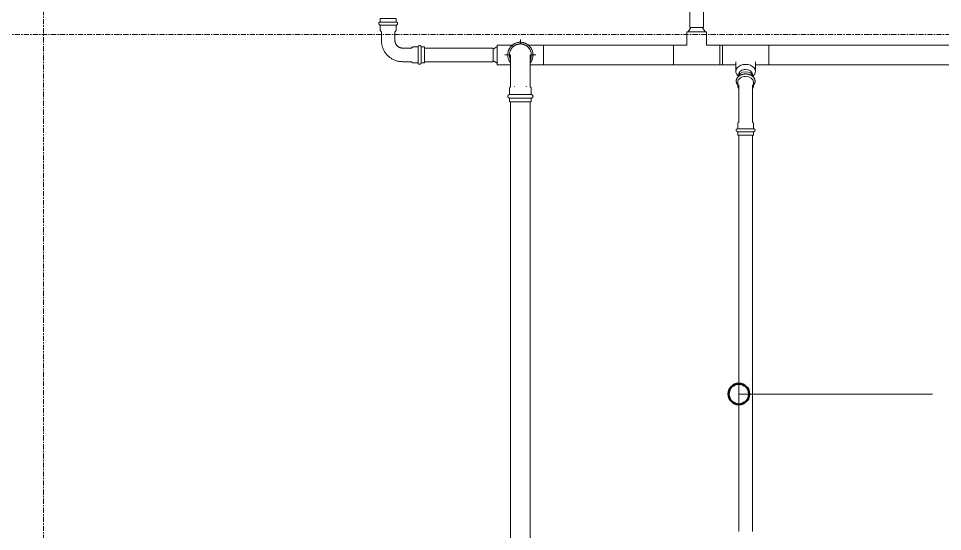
# Model space of a CAD drawing. Header units: inches. Extents: x -3679 to 241, y -496 to 1784.
# Drawn here: x -268.4 to -178.9, y 638.9 to 688.6 of the extents above; entities that cross this region are included whole.
import ezdxf

# ---------------------------------------------------------------- set-up
doc = ezdxf.new("R2010")
doc.units = ezdxf.units.IN
doc.header["$MEASUREMENT"] = 0
doc.linetypes.add('Grid Line', pattern=[0.875, 0.5, -0.125, 0.125, -0.125])
for name, color, linetype, lineweight in [('G-ANNO-DIMS', 251, 'Continuous', 9), ('P-PIPE', 1, 'Continuous', 9), ('P-PIPE-CNTR', 1, 'Continuous', 9), ('S-GRID', 8, 'Continuous', 9)]:
    doc.layers.add(name, color=color, linetype=linetype, lineweight=lineweight)

# ---------------------------------------------------------------- blocks, each defined once
blk = doc.blocks.new('Victaulic-VicPress316-Elbow 90-45deg Style P568_P571 - Standard-V56-SECOND LEVEL')
at = {"layer": 'P-PIPE'}
for p, q in [((-198.767, 682.403), (-198.767, 682.091)), ((-198.658, 682.014), (-198.658, 681.069)), ((-197.343, 681.069), (-197.343, 682.014)), ((-197.234, 682.609), (-197.234, 682.626)), ((-197.234, 682.091), (-197.234, 682.403)), ((-198.658, 679.782), (-198.658, 678.489)), ((-197.343, 678.492), (-197.343, 679.782)), ((-198.767, 678.337), (-198.767, 677.895)), ((-197.234, 677.895), (-197.234, 678.337)), ((-198, 677.895), (-198.767, 677.895)), ((-198.767, 677.604), (-198.767, 677.266)), ((-198, 677.604), (-198.767, 677.604)), ((-197.234, 677.895), (-198, 677.895)), ((-197.234, 677.604), (-198, 677.604)), ((-197.234, 677.266), (-197.234, 677.604)), ((-198.767, 677.266), (-198, 677.266)), ((-198, 677.266), (-197.234, 677.266))]:
    blk.add_line(p, q, dxfattribs=at)
at = {"layer": 'P-PIPE', "flags": 128}
for points in [[(-198, 683.193), (-198.035, 683.193), (-198.069, 683.191), (-198.104, 683.189), (-198.139, 683.186), (-198.173, 683.181), (-198.207, 683.176), (-198.241, 683.169), (-198.274, 683.162), (-198.307, 683.154), (-198.34, 683.145), (-198.372, 683.134), (-198.404, 683.123), (-198.435, 683.111), (-198.466, 683.098), (-198.496, 683.084), (-198.526, 683.069), (-198.554, 683.054), (-198.582, 683.037), (-198.609, 683.02), (-198.635, 683.001), (-198.661, 682.982), (-198.685, 682.962), (-198.709, 682.941), (-198.731, 682.919), (-198.753, 682.897), (-198.773, 682.873), (-198.792, 682.849), (-198.81, 682.824), (-198.827, 682.799), (-198.842, 682.772), (-198.856, 682.746), (-198.868, 682.718), (-198.879, 682.69), (-198.889, 682.662), (-198.897, 682.633), (-198.903, 682.603), (-198.908, 682.574), (-198.911, 682.544), (-198.912, 682.514), (-198.912, 682.484), (-198.909, 682.454), (-198.906, 682.425), (-198.9, 682.395), (-198.893, 682.366), (-198.885, 682.337), (-198.874, 682.309), (-198.863, 682.281), (-198.85, 682.254), (-198.835, 682.227), (-198.819, 682.201), (-198.802, 682.176), (-198.783, 682.152), (-198.767, 682.131)], [(-197.227, 682.139), (-197.208, 682.163), (-197.19, 682.188), (-197.173, 682.213), (-197.158, 682.239), (-197.144, 682.266), (-197.132, 682.294), (-197.121, 682.322), (-197.111, 682.35), (-197.103, 682.379), (-197.097, 682.409), (-197.092, 682.438), (-197.089, 682.468), (-197.088, 682.498), (-197.088, 682.528), (-197.091, 682.558), (-197.094, 682.587), (-197.1, 682.617), (-197.107, 682.646), (-197.115, 682.675), (-197.126, 682.703), (-197.137, 682.731), (-197.15, 682.758), (-197.165, 682.785), (-197.181, 682.811), (-197.198, 682.836), (-197.217, 682.86), (-197.236, 682.884), (-197.257, 682.907), (-197.279, 682.929), (-197.302, 682.951), (-197.326, 682.971), (-197.351, 682.991), (-197.376, 683.01), (-197.403, 683.028), (-197.431, 683.045), (-197.459, 683.061), (-197.488, 683.076), (-197.518, 683.091), (-197.548, 683.104), (-197.579, 683.117), (-197.61, 683.128), (-197.642, 683.139), (-197.675, 683.149), (-197.708, 683.158), (-197.741, 683.166), (-197.775, 683.172), (-197.809, 683.178), (-197.843, 683.183), (-197.877, 683.187), (-197.912, 683.19), (-197.946, 683.192), (-197.981, 683.193), (-198, 683.193)], [(-198.767, 682.091), (-198.766, 682.062), (-198.763, 682.032), (-198.759, 682.003), (-198.753, 681.975), (-198.746, 681.946), (-198.737, 681.919), (-198.727, 681.892), (-198.716, 681.865), (-198.703, 681.84), (-198.689, 681.815), (-198.674, 681.791), (-198.658, 681.768)], [(-197.343, 681.768), (-197.33, 681.785), (-197.315, 681.808), (-197.301, 681.833), (-197.288, 681.858), (-197.276, 681.885), (-197.265, 681.911), (-197.256, 681.939), (-197.248, 681.967), (-197.242, 681.995), (-197.238, 682.024), (-197.235, 682.054), (-197.234, 682.083), (-197.234, 682.091)], [(-198.658, 681.069), (-198.658, 681.017), (-198.658, 680.962), (-198.658, 680.906), (-198.658, 680.848), (-198.658, 680.788), (-198.658, 680.726), (-198.658, 680.663), (-198.658, 680.599), (-198.658, 680.533), (-198.658, 680.466), (-198.658, 680.398), (-198.658, 680.329), (-198.658, 680.259), (-198.658, 680.189), (-198.658, 680.118), (-198.658, 680.046), (-198.658, 679.974), (-198.658, 679.901), (-198.658, 679.828), (-198.658, 679.782)], [(-197.343, 679.782), (-197.343, 679.855), (-197.343, 679.928), (-197.343, 680), (-197.343, 680.072), (-197.343, 680.144), (-197.343, 680.215), (-197.343, 680.285), (-197.343, 680.355), (-197.343, 680.423), (-197.343, 680.491), (-197.343, 680.557), (-197.343, 680.623), (-197.343, 680.686), (-197.343, 680.749), (-197.343, 680.81), (-197.343, 680.869), (-197.343, 680.927), (-197.343, 680.982), (-197.343, 681.036), (-197.343, 681.069)], [(-198.767, 678.337), (-198.766, 678.348), (-198.766, 678.359), (-198.765, 678.37), (-198.763, 678.38), (-198.761, 678.391), (-198.759, 678.402), (-198.756, 678.412), (-198.753, 678.423), (-198.749, 678.433), (-198.745, 678.443), (-198.741, 678.453), (-198.736, 678.463), (-198.73, 678.472), (-198.725, 678.482), (-198.719, 678.491), (-198.713, 678.5), (-198.706, 678.508), (-198.699, 678.517), (-198.692, 678.525), (-198.684, 678.532), (-198.676, 678.54), (-198.668, 678.547), (-198.659, 678.554), (-198.658, 678.555)], [(-197.343, 678.555), (-197.334, 678.548), (-197.326, 678.541), (-197.318, 678.534), (-197.31, 678.526), (-197.302, 678.518), (-197.295, 678.51), (-197.289, 678.501), (-197.282, 678.492), (-197.276, 678.483), (-197.271, 678.474), (-197.265, 678.465), (-197.26, 678.455), (-197.256, 678.445), (-197.252, 678.435), (-197.248, 678.425), (-197.245, 678.414), (-197.242, 678.404), (-197.239, 678.393), (-197.237, 678.382), (-197.236, 678.372), (-197.235, 678.361), (-197.234, 678.35), (-197.234, 678.339), (-197.234, 678.337)], [(-198.767, 677.604), (-198.772, 677.605), (-198.778, 677.605), (-198.784, 677.606), (-198.79, 677.606), (-198.795, 677.607), (-198.801, 677.609), (-198.807, 677.61), (-198.812, 677.612), (-198.818, 677.614), (-198.823, 677.616), (-198.828, 677.618), (-198.834, 677.621), (-198.839, 677.624), (-198.844, 677.627), (-198.849, 677.63), (-198.853, 677.633), (-198.858, 677.637), (-198.862, 677.641), (-198.867, 677.645), (-198.871, 677.649), (-198.875, 677.653), (-198.879, 677.657), (-198.882, 677.662), (-198.886, 677.667), (-198.889, 677.671), (-198.892, 677.676), (-198.895, 677.681), (-198.897, 677.687), (-198.9, 677.692), (-198.902, 677.697), (-198.904, 677.703), (-198.906, 677.708), (-198.907, 677.714), (-198.909, 677.72), (-198.91, 677.725), (-198.911, 677.731), (-198.911, 677.737), (-198.912, 677.743), (-198.912, 677.748), (-198.912, 677.754), (-198.912, 677.76), (-198.911, 677.766), (-198.91, 677.772), (-198.909, 677.777), (-198.908, 677.783), (-198.907, 677.789), (-198.905, 677.794), (-198.903, 677.8), (-198.901, 677.805), (-198.899, 677.811), (-198.896, 677.816), (-198.894, 677.821), (-198.891, 677.826), (-198.887, 677.831), (-198.884, 677.836), (-198.881, 677.84), (-198.877, 677.845), (-198.873, 677.849), (-198.869, 677.853), (-198.865, 677.857), (-198.86, 677.861), (-198.856, 677.865), (-198.851, 677.868), (-198.846, 677.872), (-198.842, 677.875), (-198.836, 677.878), (-198.831, 677.88), (-198.826, 677.883), (-198.821, 677.885), (-198.815, 677.887), (-198.81, 677.889), (-198.804, 677.891), (-198.798, 677.892), (-198.793, 677.893), (-198.787, 677.894), (-198.781, 677.895), (-198.775, 677.895), (-198.77, 677.895), (-198.767, 677.895)], [(-198, 677.895), (-198.031, 677.895), (-198.061, 677.895), (-198.092, 677.895), (-198.122, 677.895), (-198.152, 677.895), (-198.182, 677.895), (-198.212, 677.895), (-198.241, 677.895), (-198.27, 677.895), (-198.298, 677.895), (-198.326, 677.895), (-198.354, 677.895), (-198.381, 677.895), (-198.407, 677.895), (-198.433, 677.895), (-198.458, 677.895), (-198.482, 677.895), (-198.505, 677.895), (-198.528, 677.895), (-198.55, 677.895), (-198.571, 677.895), (-198.591, 677.895), (-198.61, 677.895), (-198.628, 677.895), (-198.645, 677.895), (-198.661, 677.895), (-198.676, 677.895), (-198.69, 677.895), (-198.703, 677.895), (-198.714, 677.895), (-198.725, 677.895), (-198.734, 677.895), (-198.743, 677.895), (-198.75, 677.895), (-198.755, 677.895), (-198.76, 677.895), (-198.763, 677.895), (-198.766, 677.895), (-198.766, 677.895), (-198.767, 677.895)], [(-198.767, 677.895), (-198.766, 677.895), (-198.764, 677.895), (-198.761, 677.895), (-198.757, 677.895), (-198.751, 677.895), (-198.745, 677.895), (-198.737, 677.895), (-198.728, 677.895)], [(-198.725, 677.604), (-198.734, 677.604), (-198.743, 677.604), (-198.75, 677.604), (-198.755, 677.604), (-198.76, 677.604), (-198.763, 677.604), (-198.766, 677.604), (-198.766, 677.604), (-198.767, 677.604)], [(-198.767, 677.604), (-198.766, 677.604), (-198.764, 677.604), (-198.761, 677.604), (-198.757, 677.604), (-198.751, 677.604), (-198.745, 677.604), (-198.737, 677.604), (-198.728, 677.604), (-198.717, 677.604), (-198.706, 677.604), (-198.693, 677.604), (-198.68, 677.604), (-198.665, 677.604), (-198.649, 677.604), (-198.633, 677.604), (-198.615, 677.604), (-198.596, 677.604), (-198.576, 677.604), (-198.556, 677.604), (-198.534, 677.604), (-198.512, 677.604), (-198.488, 677.604), (-198.464, 677.604), (-198.44, 677.604), (-198.414, 677.604), (-198.388, 677.604), (-198.361, 677.604), (-198.334, 677.604), (-198.306, 677.604), (-198.278, 677.604), (-198.249, 677.604), (-198.22, 677.604), (-198.19, 677.604), (-198.16, 677.604), (-198.13, 677.604), (-198.1, 677.604), (-198.069, 677.604), (-198.039, 677.604), (-198.008, 677.604), (-198, 677.604)], [(-197.234, 677.895), (-197.234, 677.895), (-197.236, 677.895), (-197.239, 677.895), (-197.243, 677.895), (-197.249, 677.895), (-197.255, 677.895), (-197.263, 677.895), (-197.272, 677.895), (-197.283, 677.895), (-197.294, 677.895), (-197.307, 677.895), (-197.32, 677.895), (-197.335, 677.895), (-197.351, 677.895), (-197.367, 677.895), (-197.385, 677.895), (-197.404, 677.895), (-197.424, 677.895), (-197.444, 677.895), (-197.466, 677.895), (-197.488, 677.895), (-197.512, 677.895), (-197.536, 677.895), (-197.56, 677.895), (-197.586, 677.895), (-197.612, 677.895), (-197.639, 677.895), (-197.666, 677.895), (-197.694, 677.895), (-197.722, 677.895), (-197.751, 677.895), (-197.78, 677.895), (-197.81, 677.895), (-197.84, 677.895), (-197.87, 677.895), (-197.9, 677.895), (-197.931, 677.895), (-197.961, 677.895), (-197.992, 677.895), (-198, 677.895)], [(-198, 677.604), (-197.969, 677.604), (-197.939, 677.604), (-197.908, 677.604), (-197.878, 677.604), (-197.848, 677.604), (-197.818, 677.604), (-197.788, 677.604), (-197.759, 677.604), (-197.73, 677.604), (-197.702, 677.604), (-197.674, 677.604), (-197.646, 677.604), (-197.619, 677.604), (-197.593, 677.604), (-197.567, 677.604), (-197.542, 677.604), (-197.518, 677.604), (-197.495, 677.604), (-197.472, 677.604), (-197.45, 677.604), (-197.429, 677.604), (-197.409, 677.604), (-197.39, 677.604), (-197.372, 677.604), (-197.355, 677.604), (-197.339, 677.604), (-197.324, 677.604), (-197.31, 677.604), (-197.297, 677.604), (-197.286, 677.604), (-197.275, 677.604), (-197.266, 677.604), (-197.257, 677.604), (-197.25, 677.604), (-197.245, 677.604), (-197.24, 677.604), (-197.237, 677.604), (-197.234, 677.604), (-197.234, 677.604), (-197.234, 677.604)], [(-197.275, 677.895), (-197.266, 677.895), (-197.257, 677.895), (-197.25, 677.895), (-197.245, 677.895), (-197.24, 677.895), (-197.237, 677.895), (-197.234, 677.895), (-197.234, 677.895), (-197.234, 677.895)], [(-197.234, 677.604), (-197.234, 677.604), (-197.236, 677.604), (-197.239, 677.604), (-197.243, 677.604), (-197.249, 677.604), (-197.255, 677.604), (-197.263, 677.604), (-197.272, 677.604)], [(-197.234, 677.895), (-197.228, 677.895), (-197.222, 677.895), (-197.216, 677.894), (-197.21, 677.894), (-197.205, 677.893), (-197.199, 677.891), (-197.193, 677.89), (-197.188, 677.888), (-197.182, 677.886), (-197.177, 677.884), (-197.172, 677.882), (-197.166, 677.879), (-197.161, 677.876), (-197.156, 677.873), (-197.151, 677.87), (-197.147, 677.867), (-197.142, 677.863), (-197.138, 677.859), (-197.133, 677.855), (-197.129, 677.851), (-197.125, 677.847), (-197.121, 677.843), (-197.118, 677.838), (-197.114, 677.833), (-197.111, 677.829), (-197.108, 677.824), (-197.105, 677.819), (-197.103, 677.813), (-197.1, 677.808), (-197.098, 677.803), (-197.096, 677.797), (-197.094, 677.792), (-197.093, 677.786), (-197.091, 677.78), (-197.09, 677.775), (-197.089, 677.769), (-197.089, 677.763), (-197.088, 677.757), (-197.088, 677.752), (-197.088, 677.746), (-197.088, 677.74), (-197.089, 677.734), (-197.09, 677.728), (-197.091, 677.723), (-197.092, 677.717), (-197.093, 677.711), (-197.095, 677.706), (-197.097, 677.7), (-197.099, 677.695), (-197.101, 677.689), (-197.104, 677.684), (-197.106, 677.679), (-197.109, 677.674), (-197.113, 677.669), (-197.116, 677.664), (-197.119, 677.66), (-197.123, 677.655), (-197.127, 677.651), (-197.131, 677.647), (-197.135, 677.643), (-197.14, 677.639), (-197.144, 677.635), (-197.149, 677.632), (-197.154, 677.628), (-197.158, 677.625), (-197.164, 677.622), (-197.169, 677.62), (-197.174, 677.617), (-197.179, 677.615), (-197.185, 677.613), (-197.19, 677.611), (-197.196, 677.609), (-197.202, 677.608), (-197.207, 677.607), (-197.213, 677.606), (-197.219, 677.605), (-197.225, 677.605), (-197.23, 677.605), (-197.234, 677.604)]]:
    blk.add_lwpolyline(points, dxfattribs=at)
at = {"layer": 'P-PIPE'}
for centre, major_axis, start_param, end_param in [((-198, 682.403), (0.766, 0), 1.570796, 3.141593), ((-198, 682.848), (0.766, 0), 1.570796, 3.092797), ((-198, 682.848), (0.767, 0), 0.130776, 1.570796), ((-198, 682.403), (0.767, 0), 0, 1.570796)]:
    blk.add_ellipse(centre, major_axis=major_axis, ratio=0.707107, start_param=start_param, end_param=end_param, dxfattribs=at)
blk = doc.blocks.new('Victaulic-VicPress316-Elbow 90-45deg Style P568_P571 - Standard-V63-SECOND LEVEL')
at = {"layer": 'P-PIPE'}
for p, q in [((-220.872, 585.644), (-220.872, 585.268)), ((-219.813, 585.644), (-220.82, 585.644)), ((-220.82, 585.268), (-219.813, 585.268)), ((-218.805, 585.644), (-219.813, 585.644)), ((-219.813, 585.268), (-218.805, 585.268)), ((-218.754, 585.268), (-218.754, 585.644)), ((-220.872, 584.939), (-220.872, 584.383)), ((-220.82, 584.939), (-219.813, 584.939)), ((-219.813, 584.939), (-218.805, 584.939)), ((-218.754, 584.383), (-218.754, 584.939)), ((-220.763, 584.209), (-220.763, 583.109)), ((-220.391, 584.165), (-220.353, 584.165)), ((-219.272, 584.165), (-219.234, 584.165)), ((-218.863, 583.109), (-218.863, 584.211))]:
    blk.add_line(p, q, dxfattribs=at)
at = {"layer": 'P-PIPE', "flags": 128}
for points in [[(-220.872, 584.939), (-220.878, 584.939), (-220.885, 584.94), (-220.891, 584.94), (-220.898, 584.941), (-220.904, 584.943), (-220.911, 584.944), (-220.917, 584.946), (-220.923, 584.948), (-220.929, 584.95), (-220.936, 584.952), (-220.942, 584.955), (-220.947, 584.958), (-220.953, 584.961), (-220.959, 584.964), (-220.964, 584.968), (-220.97, 584.972), (-220.975, 584.976), (-220.98, 584.98), (-220.985, 584.985), (-220.99, 584.989), (-220.994, 584.994), (-220.998, 584.999), (-221.002, 585.004), (-221.006, 585.009), (-221.01, 585.015), (-221.013, 585.02), (-221.017, 585.026), (-221.02, 585.032), (-221.022, 585.038), (-221.025, 585.044), (-221.027, 585.05), (-221.029, 585.057), (-221.031, 585.063), (-221.032, 585.069), (-221.034, 585.076), (-221.035, 585.082), (-221.035, 585.089), (-221.036, 585.095), (-221.036, 585.102), (-221.036, 585.109), (-221.036, 585.115), (-221.035, 585.122), (-221.034, 585.128), (-221.033, 585.135), (-221.032, 585.141), (-221.03, 585.148), (-221.028, 585.154), (-221.026, 585.16), (-221.024, 585.166), (-221.021, 585.172), (-221.018, 585.178), (-221.015, 585.184), (-221.012, 585.19), (-221.008, 585.195), (-221.004, 585.201), (-221.001, 585.206), (-220.996, 585.211), (-220.992, 585.216), (-220.987, 585.221), (-220.983, 585.225), (-220.978, 585.229), (-220.973, 585.234), (-220.967, 585.237), (-220.962, 585.241), (-220.956, 585.245), (-220.951, 585.248), (-220.945, 585.251), (-220.939, 585.254), (-220.933, 585.256), (-220.927, 585.259), (-220.92, 585.261), (-220.914, 585.263), (-220.908, 585.264), (-220.901, 585.266), (-220.895, 585.267), (-220.888, 585.267), (-220.882, 585.268), (-220.875, 585.268), (-220.872, 585.268)], [(-219.813, 585.268), (-219.855, 585.268), (-219.897, 585.268), (-219.939, 585.268), (-219.981, 585.268), (-220.023, 585.268), (-220.064, 585.268), (-220.105, 585.268), (-220.146, 585.268), (-220.186, 585.268), (-220.225, 585.268), (-220.264, 585.268), (-220.302, 585.268), (-220.339, 585.268), (-220.375, 585.268), (-220.41, 585.268), (-220.445, 585.268), (-220.478, 585.268), (-220.511, 585.268), (-220.542, 585.268), (-220.572, 585.268), (-220.601, 585.268), (-220.629, 585.268), (-220.655, 585.268), (-220.68, 585.268), (-220.704, 585.268), (-220.726, 585.268), (-220.746, 585.268), (-220.766, 585.268), (-220.783, 585.268), (-220.8, 585.268), (-220.814, 585.268), (-220.827, 585.268), (-220.838, 585.268), (-220.848, 585.268), (-220.856, 585.268), (-220.862, 585.268), (-220.867, 585.268), (-220.87, 585.268), (-220.871, 585.268), (-220.872, 585.268)], [(-220.872, 585.268), (-220.871, 585.268), (-220.868, 585.268), (-220.864, 585.268), (-220.858, 585.268), (-220.85, 585.268), (-220.841, 585.268), (-220.83, 585.268), (-220.818, 585.268)], [(-218.754, 585.268), (-218.754, 585.268), (-218.757, 585.268), (-218.761, 585.268), (-218.767, 585.268), (-218.775, 585.268), (-218.784, 585.268), (-218.795, 585.268), (-218.807, 585.268), (-218.821, 585.268), (-218.837, 585.268), (-218.854, 585.268), (-218.873, 585.268), (-218.893, 585.268), (-218.915, 585.268), (-218.938, 585.268), (-218.963, 585.268), (-218.989, 585.268), (-219.016, 585.268), (-219.045, 585.268), (-219.075, 585.268), (-219.106, 585.268), (-219.138, 585.268), (-219.171, 585.268), (-219.205, 585.268), (-219.24, 585.268), (-219.276, 585.268), (-219.313, 585.268), (-219.351, 585.268), (-219.39, 585.268), (-219.429, 585.268), (-219.469, 585.268), (-219.509, 585.268), (-219.55, 585.268), (-219.591, 585.268), (-219.633, 585.268), (-219.674, 585.268), (-219.716, 585.268), (-219.759, 585.268), (-219.801, 585.268), (-219.813, 585.268)], [(-218.811, 585.268), (-218.798, 585.268), (-218.787, 585.268), (-218.777, 585.268), (-218.769, 585.268), (-218.763, 585.268), (-218.758, 585.268), (-218.755, 585.268), (-218.754, 585.268), (-218.754, 585.268)], [(-218.754, 585.268), (-218.747, 585.268), (-218.74, 585.268), (-218.734, 585.267), (-218.727, 585.266), (-218.721, 585.265), (-218.714, 585.264), (-218.708, 585.262), (-218.702, 585.26), (-218.696, 585.258), (-218.689, 585.255), (-218.683, 585.253), (-218.678, 585.25), (-218.672, 585.247), (-218.666, 585.243), (-218.661, 585.24), (-218.655, 585.236), (-218.65, 585.232), (-218.645, 585.227), (-218.64, 585.223), (-218.635, 585.218), (-218.631, 585.214), (-218.627, 585.209), (-218.623, 585.203), (-218.619, 585.198), (-218.615, 585.193), (-218.612, 585.187), (-218.608, 585.181), (-218.605, 585.175), (-218.603, 585.169), (-218.6, 585.163), (-218.598, 585.157), (-218.596, 585.151), (-218.594, 585.145), (-218.593, 585.138), (-218.591, 585.132), (-218.59, 585.125), (-218.59, 585.119), (-218.589, 585.112), (-218.589, 585.106), (-218.589, 585.099), (-218.589, 585.092), (-218.59, 585.086), (-218.591, 585.079), (-218.592, 585.073), (-218.593, 585.066), (-218.595, 585.06), (-218.597, 585.054), (-218.599, 585.047), (-218.601, 585.041), (-218.604, 585.035), (-218.607, 585.029), (-218.61, 585.024), (-218.613, 585.018), (-218.617, 585.012), (-218.621, 585.007), (-218.624, 585.002), (-218.629, 584.997), (-218.633, 584.992), (-218.638, 584.987), (-218.642, 584.982), (-218.647, 584.978), (-218.652, 584.974), (-218.658, 584.97), (-218.663, 584.966), (-218.669, 584.963), (-218.674, 584.96), (-218.68, 584.956), (-218.686, 584.954), (-218.692, 584.951), (-218.698, 584.949), (-218.705, 584.947), (-218.711, 584.945), (-218.717, 584.943), (-218.724, 584.942), (-218.73, 584.941), (-218.737, 584.94), (-218.743, 584.94), (-218.75, 584.939), (-218.754, 584.939)], [(-220.814, 584.939), (-220.827, 584.939), (-220.838, 584.939), (-220.848, 584.939), (-220.856, 584.939), (-220.862, 584.939), (-220.867, 584.939), (-220.87, 584.939), (-220.871, 584.939), (-220.872, 584.939)], [(-220.872, 584.939), (-220.871, 584.939), (-220.868, 584.939), (-220.864, 584.939), (-220.858, 584.939), (-220.85, 584.939), (-220.841, 584.939), (-220.83, 584.939), (-220.818, 584.939), (-220.804, 584.939), (-220.788, 584.939), (-220.771, 584.939), (-220.752, 584.939), (-220.732, 584.939), (-220.71, 584.939), (-220.687, 584.939), (-220.662, 584.939), (-220.636, 584.939), (-220.609, 584.939), (-220.58, 584.939), (-220.55, 584.939), (-220.519, 584.939), (-220.487, 584.939), (-220.454, 584.939), (-220.42, 584.939), (-220.385, 584.939), (-220.349, 584.939), (-220.312, 584.939), (-220.274, 584.939), (-220.235, 584.939), (-220.196, 584.939), (-220.156, 584.939), (-220.116, 584.939), (-220.075, 584.939), (-220.034, 584.939), (-219.992, 584.939), (-219.951, 584.939), (-219.909, 584.939), (-219.866, 584.939), (-219.824, 584.939), (-219.813, 584.939)], [(-220.763, 584.165), (-220.771, 584.171), (-220.779, 584.179), (-220.787, 584.186), (-220.795, 584.194), (-220.803, 584.202), (-220.81, 584.21), (-220.816, 584.218), (-220.823, 584.227), (-220.829, 584.236), (-220.834, 584.246), (-220.84, 584.255), (-220.845, 584.265), (-220.849, 584.275), (-220.853, 584.285), (-220.857, 584.295), (-220.86, 584.306), (-220.863, 584.316), (-220.866, 584.327), (-220.868, 584.337), (-220.869, 584.348), (-220.87, 584.359), (-220.871, 584.37), (-220.872, 584.381), (-220.872, 584.383)], [(-219.813, 584.939), (-219.77, 584.939), (-219.728, 584.939), (-219.686, 584.939), (-219.644, 584.939), (-219.602, 584.939), (-219.561, 584.939), (-219.52, 584.939), (-219.479, 584.939), (-219.439, 584.939), (-219.4, 584.939), (-219.361, 584.939), (-219.323, 584.939), (-219.286, 584.939), (-219.25, 584.939), (-219.215, 584.939), (-219.18, 584.939), (-219.147, 584.939), (-219.114, 584.939), (-219.083, 584.939), (-219.053, 584.939), (-219.024, 584.939), (-218.996, 584.939), (-218.97, 584.939), (-218.945, 584.939), (-218.921, 584.939), (-218.899, 584.939), (-218.879, 584.939), (-218.859, 584.939), (-218.842, 584.939), (-218.825, 584.939), (-218.811, 584.939), (-218.798, 584.939), (-218.787, 584.939), (-218.777, 584.939), (-218.769, 584.939), (-218.763, 584.939), (-218.758, 584.939), (-218.755, 584.939), (-218.754, 584.939), (-218.754, 584.939)], [(-218.754, 584.383), (-218.754, 584.372), (-218.754, 584.361), (-218.755, 584.35), (-218.757, 584.339), (-218.759, 584.329), (-218.761, 584.318), (-218.764, 584.307), (-218.767, 584.297), (-218.771, 584.287), (-218.775, 584.277), (-218.779, 584.267), (-218.784, 584.257), (-218.79, 584.247), (-218.795, 584.238), (-218.801, 584.229), (-218.807, 584.22), (-218.814, 584.211), (-218.821, 584.203), (-218.828, 584.195), (-218.836, 584.187), (-218.844, 584.18), (-218.852, 584.173), (-218.861, 584.166), (-218.863, 584.165)], [(-218.754, 584.939), (-218.754, 584.939), (-218.757, 584.939), (-218.761, 584.939), (-218.767, 584.939), (-218.775, 584.939), (-218.784, 584.939), (-218.795, 584.939), (-218.807, 584.939)], [(-220.763, 583.109), (-220.763, 583.028), (-220.763, 582.948), (-220.763, 582.868), (-220.763, 582.788), (-220.763, 582.709), (-220.763, 582.63), (-220.763, 582.552), (-220.763, 582.475), (-220.763, 582.399), (-220.763, 582.324), (-220.763, 582.251), (-220.763, 582.178), (-220.763, 582.108), (-220.763, 582.039), (-220.763, 581.971), (-220.763, 581.906), (-220.763, 581.842), (-220.763, 581.78), (-220.763, 581.721), (-220.763, 581.663), (-220.763, 581.608), (-220.763, 581.556), (-220.763, 581.506), (-220.763, 581.458), (-220.763, 581.413), (-220.763, 581.371), (-220.763, 581.332), (-220.763, 581.295), (-220.763, 581.261), (-220.763, 581.231), (-220.763, 581.203), (-220.763, 581.178), (-220.763, 581.157), (-220.763, 581.138), (-220.763, 581.123), (-220.763, 581.111), (-220.763, 581.102), (-220.763, 581.096), (-220.763, 581.094), (-220.763, 581.094)], [(-218.863, 581.094), (-218.863, 581.095), (-218.863, 581.1), (-218.863, 581.108), (-218.863, 581.119), (-218.863, 581.134), (-218.863, 581.152), (-218.863, 581.172), (-218.863, 581.196), (-218.863, 581.223), (-218.863, 581.253), (-218.863, 581.286), (-218.863, 581.321), (-218.863, 581.36), (-218.863, 581.402), (-218.863, 581.446), (-218.863, 581.493), (-218.863, 581.542), (-218.863, 581.594), (-218.863, 581.648), (-218.863, 581.705), (-218.863, 581.764), (-218.863, 581.825), (-218.863, 581.888), (-218.863, 581.953), (-218.863, 582.02), (-218.863, 582.089), (-218.863, 582.159), (-218.863, 582.231), (-218.863, 582.304), (-218.863, 582.379), (-218.863, 582.454), (-218.863, 582.531), (-218.863, 582.609), (-218.863, 582.687), (-218.863, 582.766), (-218.863, 582.846), (-218.863, 582.926), (-218.863, 583.007), (-218.863, 583.087), (-218.863, 583.109)], [(-220.763, 581.864), (-220.786, 581.835), (-220.815, 581.795), (-220.842, 581.755), (-220.868, 581.713), (-220.892, 581.67), (-220.914, 581.627), (-220.934, 581.582), (-220.953, 581.537), (-220.97, 581.491), (-220.985, 581.445), (-220.998, 581.397), (-221.009, 581.35), (-221.018, 581.302), (-221.026, 581.253), (-221.031, 581.205), (-221.034, 581.156), (-221.036, 581.107), (-221.035, 581.058), (-221.033, 581.009), (-221.029, 580.96), (-221.022, 580.912), (-221.014, 580.864), (-221.004, 580.816), (-220.992, 580.768), (-220.978, 580.721), (-220.962, 580.675), (-220.944, 580.629), (-220.925, 580.585), (-220.904, 580.541), (-220.881, 580.497), (-220.856, 580.455), (-220.83, 580.414), (-220.802, 580.374), (-220.772, 580.335), (-220.741, 580.297), (-220.708, 580.26), (-220.674, 580.225), (-220.639, 580.192), (-220.602, 580.159), (-220.564, 580.128), (-220.525, 580.099), (-220.485, 580.071), (-220.443, 580.045), (-220.401, 580.021), (-220.357, 579.998), (-220.313, 579.977), (-220.268, 579.958), (-220.222, 579.941), (-220.176, 579.925), (-220.129, 579.912), (-220.081, 579.9), (-220.033, 579.89), (-219.985, 579.882), (-219.937, 579.877), (-219.888, 579.873), (-219.839, 579.871), (-219.813, 579.87)], [(-219.813, 579.87), (-219.764, 579.871), (-219.715, 579.874), (-219.666, 579.879), (-219.618, 579.886), (-219.569, 579.895), (-219.522, 579.905), (-219.474, 579.918), (-219.428, 579.932), (-219.381, 579.949), (-219.336, 579.967), (-219.291, 579.987), (-219.248, 580.009), (-219.205, 580.032), (-219.163, 580.057), (-219.122, 580.084), (-219.082, 580.112), (-219.043, 580.142), (-219.006, 580.174), (-218.97, 580.207), (-218.935, 580.241), (-218.901, 580.277), (-218.87, 580.314), (-218.839, 580.353), (-218.81, 580.392), (-218.783, 580.433), (-218.757, 580.474), (-218.733, 580.517), (-218.711, 580.561), (-218.691, 580.605), (-218.672, 580.65), (-218.655, 580.696), (-218.64, 580.743), (-218.627, 580.79), (-218.616, 580.838), (-218.607, 580.886), (-218.599, 580.934), (-218.594, 580.983), (-218.591, 581.032), (-218.589, 581.081), (-218.59, 581.129), (-218.592, 581.178), (-218.596, 581.227), (-218.603, 581.276), (-218.611, 581.324), (-218.621, 581.372), (-218.633, 581.419), (-218.647, 581.466), (-218.663, 581.512), (-218.681, 581.558), (-218.7, 581.603), (-218.721, 581.647), (-218.744, 581.69), (-218.769, 581.732), (-218.795, 581.774), (-218.823, 581.814), (-218.853, 581.853)], [(-220.766, 581.555), (-220.783, 581.517), (-220.8, 581.477), (-220.814, 581.438), (-220.827, 581.397), (-220.838, 581.357), (-220.848, 581.315), (-220.856, 581.274), (-220.862, 581.232), (-220.867, 581.19), (-220.87, 581.148), (-220.871, 581.105), (-220.871, 581.063), (-220.869, 581.021), (-220.865, 580.978), (-220.86, 580.936), (-220.853, 580.895), (-220.844, 580.853), (-220.833, 580.812), (-220.821, 580.771), (-220.808, 580.731), (-220.792, 580.692), (-220.775, 580.653), (-220.757, 580.615), (-220.737, 580.578), (-220.716, 580.541), (-220.693, 580.505), (-220.669, 580.471), (-220.643, 580.437), (-220.616, 580.404), (-220.588, 580.373), (-220.558, 580.342), (-220.528, 580.313), (-220.496, 580.285), (-220.463, 580.258), (-220.429, 580.233), (-220.394, 580.209), (-220.358, 580.186), (-220.322, 580.165), (-220.284, 580.146), (-220.246, 580.127), (-220.207, 580.111), (-220.167, 580.096), (-220.127, 580.083), (-220.086, 580.071), (-220.045, 580.061), (-220.004, 580.052), (-219.962, 580.045), (-219.92, 580.04), (-219.878, 580.037), (-219.835, 580.035), (-219.813, 580.035)], [(-219.813, 580.035), (-219.77, 580.036), (-219.728, 580.038), (-219.686, 580.042), (-219.644, 580.048), (-219.602, 580.056), (-219.561, 580.065), (-219.52, 580.076), (-219.479, 580.089), (-219.439, 580.103), (-219.4, 580.118), (-219.361, 580.136), (-219.323, 580.154), (-219.286, 580.175), (-219.25, 580.197), (-219.215, 580.22), (-219.18, 580.244), (-219.147, 580.27), (-219.114, 580.298), (-219.083, 580.326), (-219.053, 580.356), (-219.024, 580.387), (-218.996, 580.419), (-218.97, 580.452), (-218.945, 580.486), (-218.921, 580.522), (-218.899, 580.558), (-218.879, 580.595), (-218.859, 580.632), (-218.842, 580.671), (-218.825, 580.71), (-218.811, 580.75), (-218.798, 580.79), (-218.787, 580.831), (-218.777, 580.872), (-218.769, 580.914), (-218.763, 580.956), (-218.758, 580.998), (-218.755, 581.04), (-218.754, 581.082), (-218.754, 581.125), (-218.756, 581.167), (-218.76, 581.209), (-218.765, 581.251), (-218.772, 581.293), (-218.781, 581.334), (-218.792, 581.375), (-218.804, 581.416), (-218.817, 581.456), (-218.833, 581.496), (-218.85, 581.534), (-218.863, 581.561)]]:
    blk.add_lwpolyline(points, dxfattribs=at)
blk = doc.blocks.new('Victaulic-VicPress316-Elbow 90-45deg Style P568_P571 - Standard-V1-SECOND LEVEL')
at = {"layer": 'P-PIPE'}
for p, q in [((-0.767, 3.52), (-0.767, 3.181)), ((0.766, 3.52), (-0.767, 3.52)), ((-0.767, 3.181), (0.766, 3.181)), ((-0.767, 2.89), (-0.767, 2.439)), ((-0.767, 2.89), (0.766, 2.89)), ((0.766, 3.181), (0.766, 3.52)), ((0.766, 2.439), (0.766, 2.89)), ((-0.658, 2.278), (-0.658, 1.393)), ((0.657, 1.393), (0.657, 2.278)), ((-3.181, 0.766), (-3.52, 0.766)), ((-3.52, 0.766), (-3.52, -0.767)), ((-3.181, -0.767), (-3.181, 0.766)), ((-2.439, 0.766), (-2.89, 0.766)), ((-2.89, -0.767), (-2.89, 0.766)), ((-1.393, 0.657), (-2.278, 0.657)), ((-3.52, -0.767), (-3.181, -0.767)), ((-2.89, -0.767), (-2.439, -0.767)), ((-2.278, -0.658), (-1.393, -0.658))]:
    blk.add_line(p, q, dxfattribs=at)
at = {"layer": 'P-PIPE', "flags": 128}
for points in [[(-0.767, 2.89), (-0.772, 2.891), (-0.778, 2.891), (-0.784, 2.892), (-0.79, 2.892), (-0.795, 2.893), (-0.801, 2.895), (-0.807, 2.896), (-0.812, 2.898), (-0.818, 2.9), (-0.823, 2.902), (-0.828, 2.904), (-0.834, 2.907), (-0.839, 2.91), (-0.844, 2.913), (-0.849, 2.916), (-0.853, 2.919), (-0.858, 2.923), (-0.862, 2.927), (-0.867, 2.931), (-0.871, 2.935), (-0.875, 2.939), (-0.879, 2.943), (-0.882, 2.948), (-0.886, 2.953), (-0.889, 2.957), (-0.892, 2.962), (-0.895, 2.967), (-0.897, 2.973), (-0.9, 2.978), (-0.902, 2.983), (-0.904, 2.989), (-0.906, 2.994), (-0.907, 3), (-0.909, 3.006), (-0.91, 3.011), (-0.911, 3.017), (-0.911, 3.023), (-0.912, 3.029), (-0.912, 3.034), (-0.912, 3.04), (-0.912, 3.046), (-0.911, 3.052), (-0.91, 3.058), (-0.909, 3.063), (-0.908, 3.069), (-0.907, 3.075), (-0.905, 3.08), (-0.903, 3.086), (-0.901, 3.091), (-0.899, 3.097), (-0.896, 3.102), (-0.894, 3.107), (-0.891, 3.112), (-0.887, 3.117), (-0.884, 3.122), (-0.881, 3.126), (-0.877, 3.131), (-0.873, 3.135), (-0.869, 3.139), (-0.865, 3.143), (-0.86, 3.147), (-0.856, 3.151), (-0.851, 3.154), (-0.846, 3.158), (-0.842, 3.161), (-0.836, 3.164), (-0.831, 3.166), (-0.826, 3.169), (-0.821, 3.171), (-0.815, 3.173), (-0.81, 3.175), (-0.804, 3.177), (-0.798, 3.178), (-0.793, 3.179), (-0.787, 3.18), (-0.781, 3.181), (-0.775, 3.181), (-0.77, 3.181), (-0.767, 3.181)], [(0.766, 3.181), (0.766, 3.181), (0.764, 3.181), (0.761, 3.181), (0.757, 3.181), (0.751, 3.181), (0.745, 3.181), (0.737, 3.181), (0.728, 3.181), (0.717, 3.181), (0.706, 3.181), (0.693, 3.181), (0.68, 3.181), (0.665, 3.181), (0.649, 3.181), (0.633, 3.181), (0.615, 3.181), (0.596, 3.181), (0.576, 3.181), (0.556, 3.181), (0.534, 3.181), (0.512, 3.181), (0.488, 3.181), (0.464, 3.181), (0.44, 3.181), (0.414, 3.181), (0.388, 3.181), (0.361, 3.181), (0.334, 3.181), (0.306, 3.181), (0.278, 3.181), (0.249, 3.181), (0.22, 3.181), (0.19, 3.181), (0.16, 3.181), (0.13, 3.181), (0.1, 3.181), (0.069, 3.181), (0.039, 3.181), (0.008, 3.181), (-0.022, 3.181), (-0.053, 3.181), (-0.084, 3.181), (-0.114, 3.181), (-0.144, 3.181), (-0.174, 3.181), (-0.204, 3.181), (-0.233, 3.181), (-0.262, 3.181), (-0.291, 3.181), (-0.319, 3.181), (-0.347, 3.181), (-0.374, 3.181), (-0.4, 3.181), (-0.426, 3.181), (-0.451, 3.181), (-0.476, 3.181), (-0.499, 3.181), (-0.522, 3.181), (-0.544, 3.181), (-0.565, 3.181), (-0.585, 3.181), (-0.605, 3.181), (-0.623, 3.181), (-0.64, 3.181), (-0.657, 3.181), (-0.672, 3.181), (-0.686, 3.181), (-0.699, 3.181), (-0.711, 3.181), (-0.722, 3.181), (-0.732, 3.181), (-0.74, 3.181), (-0.748, 3.181), (-0.754, 3.181), (-0.759, 3.181), (-0.763, 3.181), (-0.765, 3.181), (-0.766, 3.181), (-0.767, 3.181)], [(-0.767, 3.181), (-0.766, 3.181), (-0.764, 3.181), (-0.761, 3.181), (-0.757, 3.181), (-0.751, 3.181), (-0.745, 3.181), (-0.737, 3.181), (-0.728, 3.181)], [(-0.767, 2.89), (-0.766, 2.89), (-0.764, 2.89), (-0.761, 2.89), (-0.757, 2.89), (-0.751, 2.89), (-0.745, 2.89), (-0.737, 2.89), (-0.728, 2.89), (-0.717, 2.89), (-0.706, 2.89), (-0.693, 2.89), (-0.68, 2.89), (-0.665, 2.89), (-0.649, 2.89), (-0.633, 2.89), (-0.615, 2.89), (-0.596, 2.89), (-0.576, 2.89), (-0.556, 2.89), (-0.534, 2.89), (-0.512, 2.89), (-0.488, 2.89), (-0.464, 2.89), (-0.44, 2.89), (-0.414, 2.89), (-0.388, 2.89), (-0.361, 2.89), (-0.334, 2.89), (-0.306, 2.89), (-0.278, 2.89), (-0.249, 2.89), (-0.22, 2.89), (-0.19, 2.89), (-0.16, 2.89), (-0.13, 2.89), (-0.1, 2.89), (-0.069, 2.89), (-0.039, 2.89), (-0.008, 2.89), (0.022, 2.89), (0.053, 2.89), (0.084, 2.89), (0.114, 2.89), (0.144, 2.89), (0.174, 2.89), (0.204, 2.89), (0.233, 2.89), (0.262, 2.89), (0.291, 2.89), (0.319, 2.89), (0.347, 2.89), (0.374, 2.89), (0.4, 2.89), (0.426, 2.89), (0.451, 2.89), (0.476, 2.89), (0.499, 2.89), (0.522, 2.89), (0.544, 2.89), (0.565, 2.89), (0.585, 2.89), (0.605, 2.89), (0.623, 2.89), (0.64, 2.89), (0.657, 2.89), (0.672, 2.89), (0.686, 2.89), (0.699, 2.89), (0.711, 2.89), (0.722, 2.89), (0.732, 2.89), (0.74, 2.89), (0.748, 2.89), (0.754, 2.89), (0.759, 2.89), (0.763, 2.89), (0.765, 2.89), (0.766, 2.89), (0.766, 2.89)], [(-0.722, 2.89), (-0.732, 2.89), (-0.74, 2.89), (-0.748, 2.89), (-0.754, 2.89), (-0.759, 2.89), (-0.763, 2.89), (-0.765, 2.89), (-0.766, 2.89), (-0.767, 2.89)], [(0.722, 3.181), (0.732, 3.181), (0.74, 3.181), (0.748, 3.181), (0.754, 3.181), (0.759, 3.181), (0.763, 3.181), (0.765, 3.181), (0.766, 3.181), (0.766, 3.181)], [(0.766, 2.89), (0.766, 2.89), (0.764, 2.89), (0.761, 2.89), (0.757, 2.89), (0.751, 2.89), (0.745, 2.89), (0.737, 2.89), (0.728, 2.89)], [(0.766, 3.181), (0.772, 3.181), (0.778, 3.181), (0.784, 3.18), (0.79, 3.18), (0.795, 3.179), (0.801, 3.177), (0.807, 3.176), (0.812, 3.174), (0.818, 3.172), (0.823, 3.17), (0.828, 3.168), (0.834, 3.165), (0.839, 3.162), (0.844, 3.159), (0.849, 3.156), (0.853, 3.153), (0.858, 3.149), (0.862, 3.145), (0.867, 3.141), (0.871, 3.137), (0.875, 3.133), (0.879, 3.129), (0.882, 3.124), (0.886, 3.119), (0.889, 3.115), (0.892, 3.11), (0.895, 3.105), (0.897, 3.099), (0.9, 3.094), (0.902, 3.089), (0.904, 3.083), (0.906, 3.078), (0.907, 3.072), (0.909, 3.066), (0.91, 3.061), (0.911, 3.055), (0.911, 3.049), (0.912, 3.043), (0.912, 3.038), (0.912, 3.032), (0.912, 3.026), (0.911, 3.02), (0.91, 3.014), (0.909, 3.009), (0.908, 3.003), (0.907, 2.997), (0.905, 2.992), (0.903, 2.986), (0.901, 2.981), (0.899, 2.975), (0.896, 2.97), (0.894, 2.965), (0.891, 2.96), (0.887, 2.955), (0.884, 2.95), (0.881, 2.946), (0.877, 2.941), (0.873, 2.937), (0.869, 2.933), (0.865, 2.929), (0.86, 2.925), (0.856, 2.921), (0.851, 2.918), (0.846, 2.914), (0.842, 2.911), (0.836, 2.908), (0.831, 2.906), (0.826, 2.903), (0.821, 2.901), (0.815, 2.899), (0.81, 2.897), (0.804, 2.895), (0.798, 2.894), (0.793, 2.893), (0.787, 2.892), (0.781, 2.891), (0.775, 2.891), (0.77, 2.891), (0.766, 2.89)], [(-0.658, 2.221), (-0.666, 2.228), (-0.674, 2.235), (-0.682, 2.242), (-0.69, 2.25), (-0.698, 2.258), (-0.705, 2.266), (-0.711, 2.275), (-0.718, 2.283), (-0.724, 2.293), (-0.729, 2.302), (-0.735, 2.311), (-0.74, 2.321), (-0.744, 2.331), (-0.748, 2.341), (-0.752, 2.351), (-0.755, 2.362), (-0.758, 2.372), (-0.761, 2.383), (-0.763, 2.394), (-0.764, 2.404), (-0.765, 2.415), (-0.766, 2.426), (-0.767, 2.437), (-0.767, 2.439)], [(0.766, 2.439), (0.766, 2.428), (0.766, 2.417), (0.765, 2.406), (0.763, 2.396), (0.761, 2.385), (0.759, 2.374), (0.756, 2.364), (0.753, 2.353), (0.749, 2.343), (0.745, 2.333), (0.741, 2.323), (0.736, 2.313), (0.73, 2.304), (0.725, 2.294), (0.719, 2.285), (0.713, 2.276), (0.706, 2.268), (0.699, 2.259), (0.692, 2.251), (0.684, 2.244), (0.676, 2.236), (0.668, 2.229), (0.659, 2.222), (0.657, 2.221)], [(-3.181, 0.766), (-3.181, 0.772), (-3.181, 0.778), (-3.18, 0.784), (-3.18, 0.79), (-3.179, 0.795), (-3.177, 0.801), (-3.176, 0.807), (-3.174, 0.812), (-3.172, 0.818), (-3.17, 0.823), (-3.168, 0.828), (-3.165, 0.834), (-3.162, 0.839), (-3.159, 0.844), (-3.156, 0.849), (-3.153, 0.853), (-3.149, 0.858), (-3.145, 0.862), (-3.141, 0.867), (-3.137, 0.871), (-3.133, 0.875), (-3.129, 0.879), (-3.124, 0.882), (-3.119, 0.886), (-3.115, 0.889), (-3.11, 0.892), (-3.105, 0.895), (-3.099, 0.897), (-3.094, 0.9), (-3.089, 0.902), (-3.083, 0.904), (-3.078, 0.906), (-3.072, 0.907), (-3.066, 0.909), (-3.061, 0.91), (-3.055, 0.911), (-3.049, 0.911), (-3.043, 0.912), (-3.038, 0.912), (-3.032, 0.912), (-3.026, 0.912), (-3.02, 0.911), (-3.014, 0.91), (-3.009, 0.909), (-3.003, 0.908), (-2.997, 0.907), (-2.992, 0.905), (-2.986, 0.903), (-2.981, 0.901), (-2.975, 0.899), (-2.97, 0.896), (-2.965, 0.894), (-2.96, 0.891), (-2.955, 0.887), (-2.95, 0.884), (-2.946, 0.881), (-2.941, 0.877), (-2.937, 0.873), (-2.933, 0.869), (-2.929, 0.865), (-2.925, 0.86), (-2.921, 0.856), (-2.918, 0.851), (-2.914, 0.846), (-2.911, 0.842), (-2.908, 0.836), (-2.906, 0.831), (-2.903, 0.826), (-2.901, 0.821), (-2.899, 0.815), (-2.897, 0.81), (-2.895, 0.804), (-2.894, 0.798), (-2.893, 0.793), (-2.892, 0.787), (-2.891, 0.781), (-2.891, 0.775), (-2.891, 0.77), (-2.89, 0.766)], [(-0.658, 1.393), (-0.658, 1.364), (-0.66, 1.334), (-0.663, 1.305), (-0.667, 1.276), (-0.672, 1.247), (-0.679, 1.218), (-0.686, 1.19), (-0.695, 1.162), (-0.705, 1.134), (-0.716, 1.107), (-0.728, 1.08), (-0.741, 1.053), (-0.755, 1.028), (-0.77, 1.002), (-0.786, 0.978), (-0.803, 0.954), (-0.821, 0.931), (-0.84, 0.908), (-0.86, 0.886), (-0.881, 0.865), (-0.902, 0.845), (-0.924, 0.826), (-0.947, 0.808), (-0.971, 0.79), (-0.996, 0.774), (-1.021, 0.759), (-1.046, 0.744), (-1.073, 0.731), (-1.099, 0.719), (-1.126, 0.707), (-1.154, 0.697), (-1.182, 0.688), (-1.21, 0.681), (-1.239, 0.674), (-1.268, 0.668), (-1.297, 0.664), (-1.326, 0.661), (-1.356, 0.658), (-1.385, 0.658), (-1.393, 0.657)], [(-1.393, -0.658), (-1.311, -0.656), (-1.229, -0.651), (-1.148, -0.643), (-1.066, -0.631), (-0.986, -0.617), (-0.906, -0.599), (-0.826, -0.578), (-0.748, -0.553), (-0.671, -0.526), (-0.594, -0.496), (-0.52, -0.462), (-0.446, -0.426), (-0.374, -0.386), (-0.304, -0.344), (-0.235, -0.299), (-0.168, -0.252), (-0.104, -0.201), (-0.041, -0.149), (0.02, -0.093), (0.078, -0.036), (0.134, 0.024), (0.187, 0.087), (0.238, 0.151), (0.287, 0.217), (0.332, 0.285), (0.375, 0.355), (0.415, 0.427), (0.453, 0.5), (0.487, 0.574), (0.518, 0.65), (0.546, 0.727), (0.571, 0.805), (0.593, 0.884), (0.612, 0.964), (0.628, 1.044), (0.64, 1.126), (0.649, 1.207), (0.655, 1.289), (0.657, 1.371), (0.657, 1.393)], [(-3.181, 0.766), (-3.181, 0.766), (-3.181, 0.764), (-3.181, 0.761), (-3.181, 0.757), (-3.181, 0.751), (-3.181, 0.745), (-3.181, 0.737), (-3.181, 0.728), (-3.181, 0.717), (-3.181, 0.706), (-3.181, 0.693), (-3.181, 0.68), (-3.181, 0.665), (-3.181, 0.649), (-3.181, 0.633), (-3.181, 0.615), (-3.181, 0.596), (-3.181, 0.576), (-3.181, 0.556), (-3.181, 0.534), (-3.181, 0.512), (-3.181, 0.488), (-3.181, 0.464), (-3.181, 0.44), (-3.181, 0.414), (-3.181, 0.388), (-3.181, 0.361), (-3.181, 0.334), (-3.181, 0.306), (-3.181, 0.278), (-3.181, 0.249), (-3.181, 0.22), (-3.181, 0.19), (-3.181, 0.16), (-3.181, 0.13), (-3.181, 0.1), (-3.181, 0.069), (-3.181, 0.039), (-3.181, 0.008), (-3.181, -0.022), (-3.181, -0.053), (-3.181, -0.084), (-3.181, -0.114), (-3.181, -0.144), (-3.181, -0.174), (-3.181, -0.204), (-3.181, -0.233), (-3.181, -0.262), (-3.181, -0.291), (-3.181, -0.319), (-3.181, -0.347), (-3.181, -0.374), (-3.181, -0.4), (-3.181, -0.426), (-3.181, -0.451), (-3.181, -0.476), (-3.181, -0.499), (-3.181, -0.522), (-3.181, -0.544), (-3.181, -0.565), (-3.181, -0.585), (-3.181, -0.605), (-3.181, -0.623), (-3.181, -0.64), (-3.181, -0.657), (-3.181, -0.672), (-3.181, -0.686), (-3.181, -0.699), (-3.181, -0.711), (-3.181, -0.722), (-3.181, -0.732), (-3.181, -0.74), (-3.181, -0.748), (-3.181, -0.754), (-3.181, -0.759), (-3.181, -0.763), (-3.181, -0.765), (-3.181, -0.766), (-3.181, -0.767)], [(-3.181, 0.722), (-3.181, 0.732), (-3.181, 0.74), (-3.181, 0.748), (-3.181, 0.754), (-3.181, 0.759), (-3.181, 0.763), (-3.181, 0.765), (-3.181, 0.766), (-3.181, 0.766)], [(-2.89, -0.767), (-2.89, -0.766), (-2.89, -0.764), (-2.89, -0.761), (-2.89, -0.757), (-2.89, -0.751), (-2.89, -0.745), (-2.89, -0.737), (-2.89, -0.728), (-2.89, -0.717), (-2.89, -0.706), (-2.89, -0.693), (-2.89, -0.68), (-2.89, -0.665), (-2.89, -0.649), (-2.89, -0.633), (-2.89, -0.615), (-2.89, -0.596), (-2.89, -0.576), (-2.89, -0.556), (-2.89, -0.534), (-2.89, -0.512), (-2.89, -0.488), (-2.89, -0.464), (-2.89, -0.44), (-2.89, -0.414), (-2.89, -0.388), (-2.89, -0.361), (-2.89, -0.334), (-2.89, -0.306), (-2.89, -0.278), (-2.89, -0.249), (-2.89, -0.22), (-2.89, -0.19), (-2.89, -0.16), (-2.89, -0.13), (-2.89, -0.1), (-2.89, -0.069), (-2.89, -0.039), (-2.89, -0.008), (-2.89, 0.022), (-2.89, 0.053), (-2.89, 0.084), (-2.89, 0.114), (-2.89, 0.144), (-2.89, 0.174), (-2.89, 0.204), (-2.89, 0.233), (-2.89, 0.262), (-2.89, 0.291), (-2.89, 0.319), (-2.89, 0.347), (-2.89, 0.374), (-2.89, 0.4), (-2.89, 0.426), (-2.89, 0.451), (-2.89, 0.476), (-2.89, 0.499), (-2.89, 0.522), (-2.89, 0.544), (-2.89, 0.565), (-2.89, 0.585), (-2.89, 0.605), (-2.89, 0.623), (-2.89, 0.64), (-2.89, 0.657), (-2.89, 0.672), (-2.89, 0.686), (-2.89, 0.699), (-2.89, 0.711), (-2.89, 0.722), (-2.89, 0.732), (-2.89, 0.74), (-2.89, 0.748), (-2.89, 0.754), (-2.89, 0.759), (-2.89, 0.763), (-2.89, 0.765), (-2.89, 0.766), (-2.89, 0.766)], [(-2.89, 0.766), (-2.89, 0.766), (-2.89, 0.764), (-2.89, 0.761), (-2.89, 0.757), (-2.89, 0.751), (-2.89, 0.745), (-2.89, 0.737), (-2.89, 0.728)], [(-2.439, 0.766), (-2.428, 0.766), (-2.417, 0.766), (-2.406, 0.765), (-2.396, 0.763), (-2.385, 0.761), (-2.374, 0.759), (-2.364, 0.756), (-2.353, 0.753), (-2.343, 0.749), (-2.333, 0.745), (-2.323, 0.741), (-2.313, 0.736), (-2.304, 0.73), (-2.294, 0.725), (-2.285, 0.719), (-2.276, 0.713), (-2.268, 0.706), (-2.259, 0.699), (-2.251, 0.692), (-2.244, 0.684), (-2.236, 0.676), (-2.229, 0.668), (-2.222, 0.659), (-2.221, 0.657)], [(-3.181, -0.767), (-3.181, -0.766), (-3.181, -0.764), (-3.181, -0.761), (-3.181, -0.757), (-3.181, -0.751), (-3.181, -0.745), (-3.181, -0.737), (-3.181, -0.728)], [(-2.89, -0.767), (-2.891, -0.772), (-2.891, -0.778), (-2.892, -0.784), (-2.892, -0.79), (-2.893, -0.795), (-2.895, -0.801), (-2.896, -0.807), (-2.898, -0.812), (-2.9, -0.818), (-2.902, -0.823), (-2.904, -0.828), (-2.907, -0.834), (-2.91, -0.839), (-2.913, -0.844), (-2.916, -0.849), (-2.919, -0.853), (-2.923, -0.858), (-2.927, -0.862), (-2.931, -0.867), (-2.935, -0.871), (-2.939, -0.875), (-2.943, -0.879), (-2.948, -0.882), (-2.953, -0.886), (-2.957, -0.889), (-2.962, -0.892), (-2.967, -0.895), (-2.973, -0.897), (-2.978, -0.9), (-2.983, -0.902), (-2.989, -0.904), (-2.994, -0.906), (-3, -0.907), (-3.006, -0.909), (-3.011, -0.91), (-3.017, -0.911), (-3.023, -0.911), (-3.029, -0.912), (-3.034, -0.912), (-3.04, -0.912), (-3.046, -0.912), (-3.052, -0.911), (-3.058, -0.91), (-3.063, -0.909), (-3.069, -0.908), (-3.075, -0.907), (-3.08, -0.905), (-3.086, -0.903), (-3.091, -0.901), (-3.097, -0.899), (-3.102, -0.896), (-3.107, -0.894), (-3.112, -0.891), (-3.117, -0.887), (-3.122, -0.884), (-3.126, -0.881), (-3.131, -0.877), (-3.135, -0.873), (-3.139, -0.869), (-3.143, -0.865), (-3.147, -0.86), (-3.151, -0.856), (-3.154, -0.851), (-3.158, -0.846), (-3.161, -0.842), (-3.164, -0.836), (-3.166, -0.831), (-3.169, -0.826), (-3.171, -0.821), (-3.173, -0.815), (-3.175, -0.81), (-3.177, -0.804), (-3.178, -0.798), (-3.179, -0.793), (-3.18, -0.787), (-3.181, -0.781), (-3.181, -0.775), (-3.181, -0.77), (-3.181, -0.767)], [(-2.89, -0.722), (-2.89, -0.732), (-2.89, -0.74), (-2.89, -0.748), (-2.89, -0.754), (-2.89, -0.759), (-2.89, -0.763), (-2.89, -0.765), (-2.89, -0.766), (-2.89, -0.767)], [(-2.221, -0.658), (-2.228, -0.666), (-2.235, -0.674), (-2.242, -0.682), (-2.25, -0.69), (-2.258, -0.698), (-2.266, -0.705), (-2.275, -0.711), (-2.283, -0.718), (-2.293, -0.724), (-2.302, -0.729), (-2.311, -0.735), (-2.321, -0.74), (-2.331, -0.744), (-2.341, -0.748), (-2.351, -0.752), (-2.362, -0.755), (-2.372, -0.758), (-2.383, -0.761), (-2.394, -0.763), (-2.404, -0.764), (-2.415, -0.765), (-2.426, -0.766), (-2.437, -0.767), (-2.439, -0.767)]]:
    blk.add_lwpolyline(points, dxfattribs=at)

msp = doc.modelspace()

# ---------------------------------------------------------------- linework, layer by layer
at = {"layer": 'G-ANNO-DIMS'}
for p, q in [((-198.657, 652.231), (-186.724, 652.231)), ((-186.724, 652.231), (-179.911, 652.231))]:
    msp.add_line(p, q, dxfattribs=at)
at = {"layer": 'G-ANNO-DIMS', "lineweight": 50}
msp.add_circle((-198.657, 652.231), 1, dxfattribs=at)
at = {"layer": 'P-PIPE'}
for p, q in [((-203.402, 754.21), (-203.402, 687.686)), ((-202.087, 687.686), (-202.087, 754.21)), ((-203.695, 687.28), (-203.695, 685.987)), ((-203.695, 687.28), (-201.794, 687.28)), ((-203.307, 687.686), (-203.557, 687.28)), ((-202.087, 687.686), (-203.402, 687.686)), ((-201.932, 687.28), (-202.182, 687.686)), ((-201.794, 685.987), (-201.794, 687.28)), ((-222.463, 685.693), (-229.092, 685.693)), ((-222.057, 685.848), (-222.463, 685.598)), ((-222.463, 685.693), (-222.463, 684.378)), ((-220.537, 685.987), (-222.057, 685.987)), ((-222.057, 685.036), (-222.057, 685.987)), ((-217.568, 685.987), (-219.087, 685.987)), ((-217.568, 685.987), (-217.568, 685.036)), ((-204.988, 685.986), (-217.568, 685.986)), ((-217.568, 685.708), (-217.568, 685.859)), ((-217.568, 685.511), (-217.568, 685.708)), ((-217.568, 685.282), (-217.568, 685.511)), ((-203.695, 685.987), (-204.988, 685.987)), ((-204.988, 684.085), (-204.988, 685.987)), ((-204.988, 685.859), (-204.988, 685.708)), ((-204.988, 685.708), (-204.988, 685.511)), ((-204.988, 685.511), (-204.988, 685.282)), ((-200.5, 685.987), (-201.794, 685.987)), ((-200.5, 685.987), (-200.5, 684.085)), ((-200.244, 685.986), (-200.5, 685.986)), ((-200.5, 685.708), (-200.5, 685.859)), ((-200.5, 685.511), (-200.5, 685.708)), ((-200.5, 685.282), (-200.5, 685.511)), ((-195.756, 685.987), (-200.244, 685.987)), ((-200.244, 684.364), (-200.244, 685.987)), ((-200.244, 685.859), (-200.244, 685.708)), ((-200.244, 685.708), (-200.244, 685.511)), ((-200.244, 685.511), (-200.244, 685.282)), ((-195.756, 685.987), (-195.756, 684.364)), ((-149.712, 685.986), (-195.756, 685.986)), ((-195.756, 685.708), (-195.756, 685.859)), ((-195.756, 685.511), (-195.756, 685.708)), ((-195.756, 685.282), (-195.756, 685.511)), ((-222.057, 684.085), (-222.057, 685.036)), ((-217.568, 684.79), (-217.568, 685.282)), ((-217.568, 685.036), (-217.568, 684.085)), ((-217.568, 684.561), (-217.568, 684.79)), ((-217.568, 684.364), (-217.568, 684.561)), ((-204.988, 685.282), (-204.988, 684.79)), ((-204.988, 684.79), (-204.988, 684.561)), ((-204.988, 684.561), (-204.988, 684.364)), ((-200.5, 684.79), (-200.5, 685.282)), ((-200.5, 684.561), (-200.5, 684.79)), ((-200.5, 684.364), (-200.5, 684.561)), ((-200.244, 685.282), (-200.244, 684.79)), ((-200.244, 684.79), (-200.244, 684.561)), ((-200.244, 684.561), (-200.244, 684.364)), ((-195.756, 684.79), (-195.756, 685.282)), ((-195.756, 684.561), (-195.756, 684.79)), ((-195.756, 684.364), (-195.756, 684.561)), ((-229.092, 684.378), (-222.463, 684.378)), ((-222.463, 684.473), (-222.057, 684.223)), ((-222.057, 684.085), (-220.763, 684.085)), ((-218.863, 684.085), (-217.568, 684.085)), ((-217.568, 684.213), (-217.568, 684.364)), ((-217.568, 684.086), (-204.988, 684.086)), ((-204.988, 684.364), (-204.988, 684.213)), ((-204.988, 684.085), (-200.5, 684.085)), ((-200.5, 684.213), (-200.5, 684.364)), ((-200.5, 684.086), (-200.244, 684.086)), ((-200.244, 684.085), (-200.244, 684.364)), ((-200.244, 684.364), (-200.244, 684.213)), ((-200.244, 684.085), (-198.951, 684.085)), ((-198.951, 684.364), (-198.951, 683.449)), ((-197.049, 683.449), (-197.049, 684.364)), ((-197.049, 684.085), (-195.756, 684.085)), ((-195.756, 684.364), (-195.756, 684.085)), ((-195.756, 684.213), (-195.756, 684.364)), ((-195.756, 684.086), (-149.712, 684.086)), ((-198.657, 683.162), (-198.657, 683.034)), ((-197.343, 683.034), (-197.343, 683.162)), ((-198.657, 682.145), (-198.657, 682.014)), ((-197.343, 682.014), (-197.343, 682.147)), ((-220.763, 680.486), (-220.763, 585.644)), ((-218.863, 585.644), (-218.863, 680.486)), ((-198.657, 677.266), (-198.657, 638.932)), ((-197.343, 638.932), (-197.343, 677.266))]:
    msp.add_line(p, q, dxfattribs=at)
for centre, major_axis, start_param, end_param in [((-198, 683.449), (0.951, 0), 0, 3.141593), ((-198, 683.162), (0.657, 0), 1.570796, 3.141593), ((-198, 683.162), (0.657, 0), 0, 1.570796), ((-198, 683.449), (0.951, 0), 3.141593, 3.903761), ((-198, 683.449), (0.951, 0), 5.521017, 6.283185)]:
    msp.add_ellipse(centre, major_axis=major_axis, ratio=0.707107, start_param=start_param, end_param=end_param, dxfattribs=at)
at = {"layer": 'P-PIPE-CNTR'}
for p, q in [((-219.813, 686.077), (-219.813, 686.536)), ((-221.313, 685.036), (-220.842, 685.036)), ((-218.783, 685.036), (-218.313, 685.036))]:
    msp.add_line(p, q, dxfattribs=at)
at = {"layer": 'S-GRID', "linetype": 'Grid Line'}
for p, q in [((-266, 1771.743), (-266, -484.257)), ((-3666.394, 687), (228, 687))]:
    msp.add_line(p, q, dxfattribs=at)

# ---------------------------------------------------------------- block references
at = {"layer": 'P-PIPE'}
for name, p, rotation in [('Victaulic-VicPress316-Elbow 90-45deg Style P568_P571 - Standard-V1-SECOND LEVEL', (-232.612, 685.036), 270), ('Victaulic-VicPress316-Elbow 90-45deg Style P568_P571 - Standard-V63-SECOND LEVEL', (-439.625, 1266.13), 180)]:
    msp.add_blockref(name, p, dxfattribs=dict(at, rotation=rotation))
msp.add_blockref('Victaulic-VicPress316-Elbow 90-45deg Style P568_P571 - Standard-V56-SECOND LEVEL', (0, 0), dxfattribs=at)

doc.saveas('drawing.dxf')
